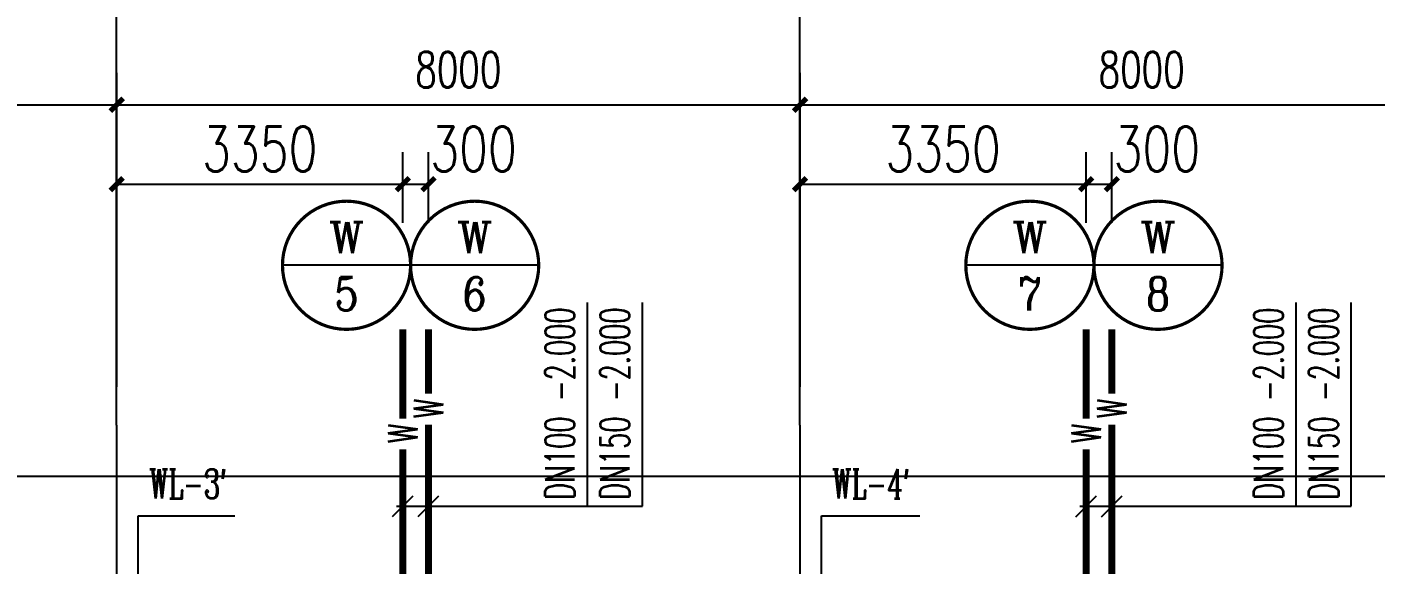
# Model space of a CAD drawing. Extents: x 0 to 2838408, y -923048 to 203859.
# Drawn here: x 2360167 to 2375949, y -189517 to -183231 of the extents above; entities that cross this region are included whole.
import ezdxf
from ezdxf.enums import TextEntityAlignment as Align

# ---------------------------------------------------------------- set-up
doc = ezdxf.new("R2010")
doc.units = 0
doc.header["$LTSCALE"] = 1000
doc.linetypes.add('DASH', pattern=[0.35, 0.25, -0.1])
for name, color, linetype in [('AXIS', 3, 'Continuous'), ('DIM_污水', 3, 'Continuous'), ('DIM_消防', 3, 'Continuous'), ('DOTE', 8, 'Continuous'), ('GROUND', 2, 'Continuous'), ('PIPE-污水', 2, 'DASH'), ('TEXT_污水', 7, 'Continuous'), ('TWT_DIM', 3, 'Continuous'), ('XREF', 8, 'Continuous')]:
    doc.layers.add(name, color=color, linetype=linetype)
doc.styles.add('_TCH_DIM_T3', font='SIMPLEX', dxfattribs={"width": 0.75, "bigfont": 'HZTXT'})
doc.styles.add('_TWT_CIRCLE', font='COMPLEX', dxfattribs={"width": 1.1, "height": 2.3, "bigfont": 'HZTXT'})
doc.styles.add('_TWT_PIPEDN', font='SIMPLEX', dxfattribs={"width": 0.8, "height": 2.3, "bigfont": 'HZTXT'})
doc.styles.add('_TWT_PIPETEXT', font='SIMPLEX', dxfattribs={"width": 0.8, "height": 2.3, "bigfont": 'HZTXT'})
doc.styles.add('_TWT_SERIAL', font='COMPLEX', dxfattribs={"width": 0.8, "height": 2.3, "bigfont": 'HZTXT'})
doc.styles.add('A_DIM_T3', font='SIMPLEX', dxfattribs={"width": 0.7, "bigfont": 'HZ'})
doc.dimstyles.new('_TCH_ARCH&&150', dxfattribs={"dimtxt": 420, "dimasz": 150, "dimexe": 375, "dimexo": 450, "dimgap": 202.5, "dimtad": 1, "dimdec": 0, "dimzin": 0, "dimdsep": 46, "dimtxsty": 'A_DIM_T3', "dimblk": 'ARCHTICK', "dimcen": 0.09, "dimclrt": 7, "dimazin": 2, "dimtfac": 1, "dimtdec": 0, "dimtix": 1, "dimtmove": 2, "dimatfit": 3, "dimfxl": 150, "dimtolj": 1, "dimtzin": 0, "dimarcsym": 0})
doc.dimstyles.new('_TWT_ARCH&&150', dxfattribs={"dimtxt": 525, "dimasz": 150, "dimexe": 375, "dimexo": 450, "dimgap": 150, "dimtad": 1, "dimdec": 0, "dimzin": 0, "dimdsep": 46, "dimtxsty": '_TCH_DIM_T3', "dimblk": 'ARCHTICK', "dimcen": 0.09, "dimclrt": 7, "dimazin": 2, "dimtfac": 1, "dimtdec": 0, "dimtix": 1, "dimtmove": 2, "dimatfit": 3, "dimfxl": 1, "dimtolj": 1, "dimtzin": 0, "dimarcsym": 0})

# ---------------------------------------------------------------- blocks, each defined once
blk = doc.blocks.new('_ArchTick')
at = {"color": 0, "linetype": 'ByBlock', "const_width": 0.4}
blk.add_lwpolyline([(-0.5, -0.5), (0.5, 0.5)], dxfattribs=at)
blk = doc.blocks.new('*D856')
at = {"layer": 'AXIS', "color": 0, "lineweight": -2, "transparency": 16777216}
for p, q in [((2353217, -187442), (2353217, -183767)), ((2361217, -187442), (2361217, -183767)), ((2353217, -184142), (2361217, -184142))]:
    blk.add_line(p, q, dxfattribs=at)
at = {"layer": 'Defpoints', "color": 0, "transparency": 16777216}
for p in [(2361217, -184142), (2353217, -187892), (2361217, -187892)]:
    blk.add_point(p, dxfattribs=at)
at = {"layer": 'AXIS', "color": 0, "lineweight": -2, "transparency": 16777216, "xscale": 150, "yscale": 150, "zscale": 150, "rotation": 180}
blk.add_blockref('_ArchTick', (2353217, -184142), dxfattribs=at)
at = {"layer": 'AXIS', "color": 0, "lineweight": -2, "transparency": 16777216, "xscale": 150, "yscale": 150, "zscale": 150}
blk.add_blockref('_ArchTick', (2361217, -184142), dxfattribs=at)
at = {"layer": 'AXIS', "color": 7, "transparency": 16777216, "insert": (2357217, -183730), "char_height": 420, "attachment_point": 5, "style": 'A_DIM_T3'}
blk.add_mtext('\\A1;8000', dxfattribs=at)
blk = doc.blocks.new('*D857')
at = {"layer": 'AXIS', "color": 0, "lineweight": -2, "transparency": 16777216}
for p, q in [((2361217, -187442), (2361217, -183767)), ((2369217, -187442), (2369217, -183767)), ((2361217, -184142), (2369217, -184142))]:
    blk.add_line(p, q, dxfattribs=at)
at = {"layer": 'Defpoints', "color": 0, "transparency": 16777216}
for p in [(2369217, -184142), (2361217, -187892), (2369217, -187892)]:
    blk.add_point(p, dxfattribs=at)
at = {"layer": 'AXIS', "color": 0, "lineweight": -2, "transparency": 16777216, "xscale": 150, "yscale": 150, "zscale": 150, "rotation": 180}
blk.add_blockref('_ArchTick', (2361217, -184142), dxfattribs=at)
at = {"layer": 'AXIS', "color": 0, "lineweight": -2, "transparency": 16777216, "xscale": 150, "yscale": 150, "zscale": 150}
blk.add_blockref('_ArchTick', (2369217, -184142), dxfattribs=at)
at = {"layer": 'AXIS', "color": 7, "transparency": 16777216, "insert": (2365217, -183730), "char_height": 420, "attachment_point": 5, "style": 'A_DIM_T3'}
blk.add_mtext('\\A1;8000', dxfattribs=at)
blk = doc.blocks.new('*D858')
at = {"layer": 'AXIS', "color": 0, "lineweight": -2, "transparency": 16777216}
for p, q in [((2369217, -187442), (2369217, -183767)), ((2377217, -187442), (2377217, -183767)), ((2369217, -184142), (2377217, -184142))]:
    blk.add_line(p, q, dxfattribs=at)
at = {"layer": 'Defpoints', "color": 0, "transparency": 16777216}
for p in [(2377217, -184142), (2369217, -187892), (2377217, -187892)]:
    blk.add_point(p, dxfattribs=at)
at = {"layer": 'AXIS', "color": 0, "lineweight": -2, "transparency": 16777216, "xscale": 150, "yscale": 150, "zscale": 150, "rotation": 180}
blk.add_blockref('_ArchTick', (2369217, -184142), dxfattribs=at)
at = {"layer": 'AXIS', "color": 0, "lineweight": -2, "transparency": 16777216, "xscale": 150, "yscale": 150, "zscale": 150}
blk.add_blockref('_ArchTick', (2377217, -184142), dxfattribs=at)
at = {"layer": 'AXIS', "color": 7, "transparency": 16777216, "insert": (2373217, -183730), "char_height": 420, "attachment_point": 5, "style": 'A_DIM_T3'}
blk.add_mtext('\\A1;8000', dxfattribs=at)
blk = doc.blocks.new('*D3384')
at = {"layer": 'Defpoints', "color": 0, "transparency": 16777216}
for p in [(2372567, -185071), (2369217, -185972), (2372567, -185972)]:
    blk.add_point(p, dxfattribs=at)
at = {"layer": 'TWT_DIM', "color": 0, "lineweight": -2, "transparency": 16777216}
for p, q in [((2369217, -185522), (2369217, -184696)), ((2372567, -185522), (2372567, -184696)), ((2369217, -185071), (2372567, -185071))]:
    blk.add_line(p, q, dxfattribs=at)
at = {"layer": 'TWT_DIM', "color": 0, "lineweight": -2, "transparency": 16777216, "xscale": 150, "yscale": 150, "zscale": 150, "rotation": 180}
blk.add_blockref('_ArchTick', (2369217, -185071), dxfattribs=at)
at = {"layer": 'TWT_DIM', "color": 0, "lineweight": -2, "transparency": 16777216, "xscale": 150, "yscale": 150, "zscale": 150}
blk.add_blockref('_ArchTick', (2372567, -185071), dxfattribs=at)
at = {"layer": 'TWT_DIM', "color": 7, "transparency": 16777216, "insert": (2370892, -184659), "char_height": 525, "attachment_point": 5, "style": '_TCH_DIM_T3'}
blk.add_mtext('\\A1;3350', dxfattribs=at)
blk = doc.blocks.new('*D3385')
at = {"layer": 'Defpoints', "color": 0, "transparency": 16777216}
for p in [(2372867, -185071), (2372567, -185972), (2372867, -185972)]:
    blk.add_point(p, dxfattribs=at)
at = {"layer": 'TWT_DIM', "color": 0, "lineweight": -2, "transparency": 16777216}
for p, q in [((2372567, -185522), (2372567, -184696)), ((2372867, -185522), (2372867, -184696)), ((2372567, -185071), (2372867, -185071))]:
    blk.add_line(p, q, dxfattribs=at)
at = {"layer": 'TWT_DIM', "color": 0, "lineweight": -2, "transparency": 16777216, "xscale": 150, "yscale": 150, "zscale": 150, "rotation": 180}
blk.add_blockref('_ArchTick', (2372567, -185071), dxfattribs=at)
at = {"layer": 'TWT_DIM', "color": 0, "lineweight": -2, "transparency": 16777216, "xscale": 150, "yscale": 150, "zscale": 150}
blk.add_blockref('_ArchTick', (2372867, -185071), dxfattribs=at)
at = {"layer": 'TWT_DIM', "color": 7, "transparency": 16777216, "insert": (2373395, -184659), "char_height": 525, "attachment_point": 5, "style": '_TCH_DIM_T3'}
blk.add_mtext('\\A1;300', dxfattribs=at)
blk = doc.blocks.new('*D3386')
at = {"layer": 'Defpoints', "color": 0, "transparency": 16777216}
for p in [(2364567, -185071), (2361217, -185972), (2364567, -185972)]:
    blk.add_point(p, dxfattribs=at)
at = {"layer": 'TWT_DIM', "color": 0, "lineweight": -2, "transparency": 16777216}
for p, q in [((2361217, -185522), (2361217, -184696)), ((2364567, -185522), (2364567, -184696)), ((2361217, -185071), (2364567, -185071))]:
    blk.add_line(p, q, dxfattribs=at)
at = {"layer": 'TWT_DIM', "color": 0, "lineweight": -2, "transparency": 16777216, "xscale": 150, "yscale": 150, "zscale": 150, "rotation": 180}
blk.add_blockref('_ArchTick', (2361217, -185071), dxfattribs=at)
at = {"layer": 'TWT_DIM', "color": 0, "lineweight": -2, "transparency": 16777216, "xscale": 150, "yscale": 150, "zscale": 150}
blk.add_blockref('_ArchTick', (2364567, -185071), dxfattribs=at)
at = {"layer": 'TWT_DIM', "color": 7, "transparency": 16777216, "insert": (2362892, -184659), "char_height": 525, "attachment_point": 5, "style": '_TCH_DIM_T3'}
blk.add_mtext('\\A1;3350', dxfattribs=at)
blk = doc.blocks.new('*D3387')
at = {"layer": 'Defpoints', "color": 0, "transparency": 16777216}
for p in [(2364867, -185071), (2364567, -185972), (2364867, -185972)]:
    blk.add_point(p, dxfattribs=at)
at = {"layer": 'TWT_DIM', "color": 0, "lineweight": -2, "transparency": 16777216}
for p, q in [((2364567, -185522), (2364567, -184696)), ((2364867, -185522), (2364867, -184696)), ((2364567, -185071), (2364867, -185071))]:
    blk.add_line(p, q, dxfattribs=at)
at = {"layer": 'TWT_DIM', "color": 0, "lineweight": -2, "transparency": 16777216, "xscale": 150, "yscale": 150, "zscale": 150, "rotation": 180}
blk.add_blockref('_ArchTick', (2364567, -185071), dxfattribs=at)
at = {"layer": 'TWT_DIM', "color": 0, "lineweight": -2, "transparency": 16777216, "xscale": 150, "yscale": 150, "zscale": 150}
blk.add_blockref('_ArchTick', (2364867, -185071), dxfattribs=at)
at = {"layer": 'TWT_DIM', "color": 7, "transparency": 16777216, "insert": (2365395, -184659), "char_height": 525, "attachment_point": 5, "style": '_TCH_DIM_T3'}
blk.add_mtext('\\A1;300', dxfattribs=at)
blk = doc.blocks.new('1F1')
at = {"layer": 'AXIS'}
for p, q in [((2361216.7, -187892.2), (2361216.7, -181892.2)), ((2369216.7, -187892.2), (2369216.7, -181892.2))]:
    blk.add_line(p, q, dxfattribs=at)
at = {"layer": 'DOTE'}
for p, q in [((2361216.7, -187892.2), (2361216.7, -271092.2)), ((2369216.7, -187892.2), (2369216.7, -271092.2))]:
    blk.add_line(p, q, dxfattribs=at)
at = {"layer": 'GROUND'}
blk.add_line((2388316.7, -188492.2), (2343716.7, -188492.2), dxfattribs=at)
at = {"layer": 'AXIS'}
for p1, p2, picture, middle in [((2353216.7, -187892.2), (2361216.7, -187892.2), '*D856', (2357216.7, -183729.7)), ((2361216.7, -187892.2), (2369216.7, -187892.2), '*D857', (2365216.7, -183729.7)), ((2369216.7, -187892.2), (2377216.7, -187892.2), '*D858', (2373216.7, -183729.7))]:
    dim = blk.add_aligned_dim(p1=p1, p2=p2, distance=3750, dimstyle='_TCH_ARCH&&150', dxfattribs=at)
    dim.commit()
    dim.dimension.update_dxf_attribs({"geometry": picture, "text_midpoint": middle})

msp = doc.modelspace()

# ---------------------------------------------------------------- linework, layer by layer
at = {"layer": 'DIM_污水', "linetype": 'ByBlock'}
for p, q in [((2366727.3, -188839.9), (2366727.3, -186456.2)), ((2367372.3, -188839.9), (2367372.3, -186456.2)), ((2375024.4, -188840.4), (2375024.4, -186456.7)), ((2375669.4, -188840.4), (2375669.4, -186456.7)), ((2364444.8, -188961.9), (2364688.7, -188717.9)), ((2364744.8, -188961.9), (2364988.7, -188717.9)), ((2372444.8, -188962.4), (2372688.7, -188718.4)), ((2372744.8, -188962.4), (2372988.7, -188718.4)), ((2364491.7, -188839.9), (2366727.3, -188839.9)), ((2366727.3, -188839.9), (2367372.3, -188839.9)), ((2372491.7, -188840.4), (2375024.4, -188840.4)), ((2375024.4, -188840.4), (2375669.4, -188840.4)), ((2361466.7, -190192.2), (2361466.7, -188954)), ((2361466.7, -188954), (2362599.3, -188954)), ((2369466.7, -190192.2), (2369466.7, -188954)), ((2369466.7, -188954), (2370618.5, -188954))]:
    msp.add_line(p, q, dxfattribs=at)
at = {"layer": 'DIM_消防'}
for p, q in [((2364658.1, -186020.1), (2363158.1, -186020.1)), ((2366158.1, -186020.1), (2364658.1, -186020.1)), ((2372658.1, -186020.1), (2371158.1, -186020.1)), ((2374158.1, -186020.1), (2372658.1, -186020.1))]:
    msp.add_line(p, q, dxfattribs=at)
at = {"layer": 'DIM_消防', "const_width": 37.5}
for points in [[(2364658.1, -186020.1, 1), (2363158.1, -186020.1, 1)], [(2366158.1, -186020.1, 1), (2364658.1, -186020.1, 1)], [(2372658.1, -186020.1, 1), (2371158.1, -186020.1, 1)], [(2374158.1, -186020.1, 1), (2372658.1, -186020.1, 1)]]:
    msp.add_lwpolyline(points, format="xyb", close=True, dxfattribs=at)
at = {"layer": 'PIPE-污水', "ltscale": 1.5, "const_width": 82.5}
for points in [[(2364566.7, -187814.6), (2364566.7, -186770.1)], [(2364866.7, -187523.5), (2364866.7, -186770.1)], [(2372566.7, -187814.6), (2372566.7, -186770.1)], [(2372866.7, -187523.5), (2372866.7, -186770.1)], [(2364866.7, -191961.3), (2364866.7, -187883.8)], [(2372866.7, -191961.3), (2372866.7, -187883.8)], [(2364566.7, -190892.2), (2364566.7, -188174.9)], [(2372566.7, -190892.2), (2372566.7, -188174.9)]]:
    msp.add_lwpolyline(points, dxfattribs=at)

# ---------------------------------------------------------------- block references
at = {"layer": 'XREF'}
msp.add_blockref('1F1', (0, 0), dxfattribs=at)

# ---------------------------------------------------------------- texts
at = {"layer": 'DIM_污水', "color": 7, "linetype": 'ByBlock', "style": '_TWT_PIPEDN', "width": 0.64}
for s, p in [('-2.000', (2366577.3, -187612.7)), ('-2.000', (2367222.3, -187612.7)), ('-2.000', (2374874.4, -187613.2)), ('-2.000', (2375519.4, -187613.2)), ('DN100', (2366577.3, -188764.9)), ('DN150', (2367222.3, -188764.9)), ('DN100', (2374874.4, -188765.4)), ('DN150', (2375519.4, -188765.4))]:
    msp.add_text(s, height=345, rotation=90, dxfattribs=at).set_placement(p)
at = {"layer": 'DIM_污水', "color": 7, "linetype": 'ByBlock', "style": '_TWT_SERIAL', "width": 0.64}
for s, p in [("WL-3'", (2361594.5, -188750.3)), ("WL-4'", (2369592.7, -188750.3))]:
    msp.add_text(s, height=345, dxfattribs=at).set_placement(p)
at = {"layer": 'DIM_消防', "color": 7, "style": '_TWT_CIRCLE'}
for s, height, p, p2 in [('W', 362.4, (2363699.3, -185876.9), (2364116.9, -185876.9)), ('W', 362.4, (2365199.3, -185876.9), (2365616.9, -185876.9)), ('W', 362.4, (2371699.3, -185876.9), (2372116.9, -185876.9)), ('W', 362.4, (2373199.3, -185876.9), (2373616.9, -185876.9)), ('5', 388.1, (2363765.8, -186547.5), (2364050.4, -186547.5)), ('6', 388.1, (2365265.8, -186547.5), (2365550.4, -186547.5)), ('7', 388.1, (2371765.8, -186547.5), (2372050.4, -186547.5)), ('8', 388.1, (2373265.8, -186547.5), (2373550.4, -186547.5))]:
    msp.add_text(s, height=height, dxfattribs=at).set_placement(p, p2, align=Align.FIT)
at = {"layer": 'TEXT_污水', "style": '_TWT_PIPETEXT', "width": 0.64}
for p in [(2365039.2, -187808.8), (2373039.2, -187808.8), (2364739.2, -188099.9), (2372739.2, -188099.9)]:
    msp.add_text('W', height=345, rotation=90, dxfattribs=at).set_placement(p)

# ---------------------------------------------------------------- dimensions: what is measured, and where the dimension line sits
at = {"layer": 'TWT_DIM'}
for p1, p2, picture, middle in [((2361216.7, -185972), (2364566.7, -185972), '*D3386', (2362891.7, -184659)), ((2369216.7, -185972), (2372566.7, -185972), '*D3384', (2370891.7, -184659))]:
    dim = msp.add_aligned_dim(p1=p1, p2=p2, distance=900.5, dimstyle='_TWT_ARCH&&150', dxfattribs=at)
    dim.commit()
    dim.dimension.update_dxf_attribs({"geometry": picture, "text_midpoint": middle})
for base, p1, p2, picture, middle in [((2364866.7, -185071.5), (2364566.7, -185972), (2364866.7, -185972), '*D3387', (2365394.7, -184659)), ((2372866.7, -185071.5), (2372566.7, -185972), (2372866.7, -185972), '*D3385', (2373394.7, -184659))]:
    dim = msp.add_linear_dim(base=base, p1=p1, p2=p2, angle=0, dimstyle='_TWT_ARCH&&150', dxfattribs=at)
    dim.commit()
    dim.dimension.update_dxf_attribs({"geometry": picture, "text_midpoint": middle, "dimtype": 129})

doc.saveas('drawing.dxf')
